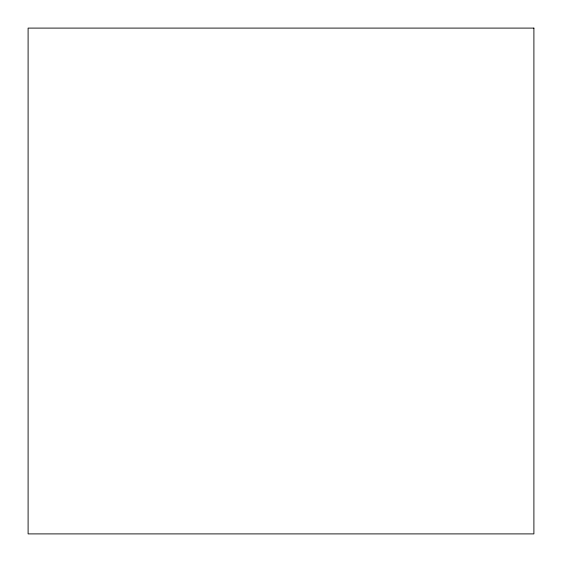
<?xml version="1.0" encoding="UTF-8"?>
<svg xmlns="http://www.w3.org/2000/svg" width="562" height="562" viewBox="0 0 562 562"><rect width="100%" height="100%" fill="white"/><g stroke="black" fill="none" stroke-linecap="round" stroke-linejoin="round"><path stroke-width="0.84" d="M533.9 28.1L28.1 28.1L28.1 533.9L533.9 533.9L533.9 28.1"/></g></svg>
